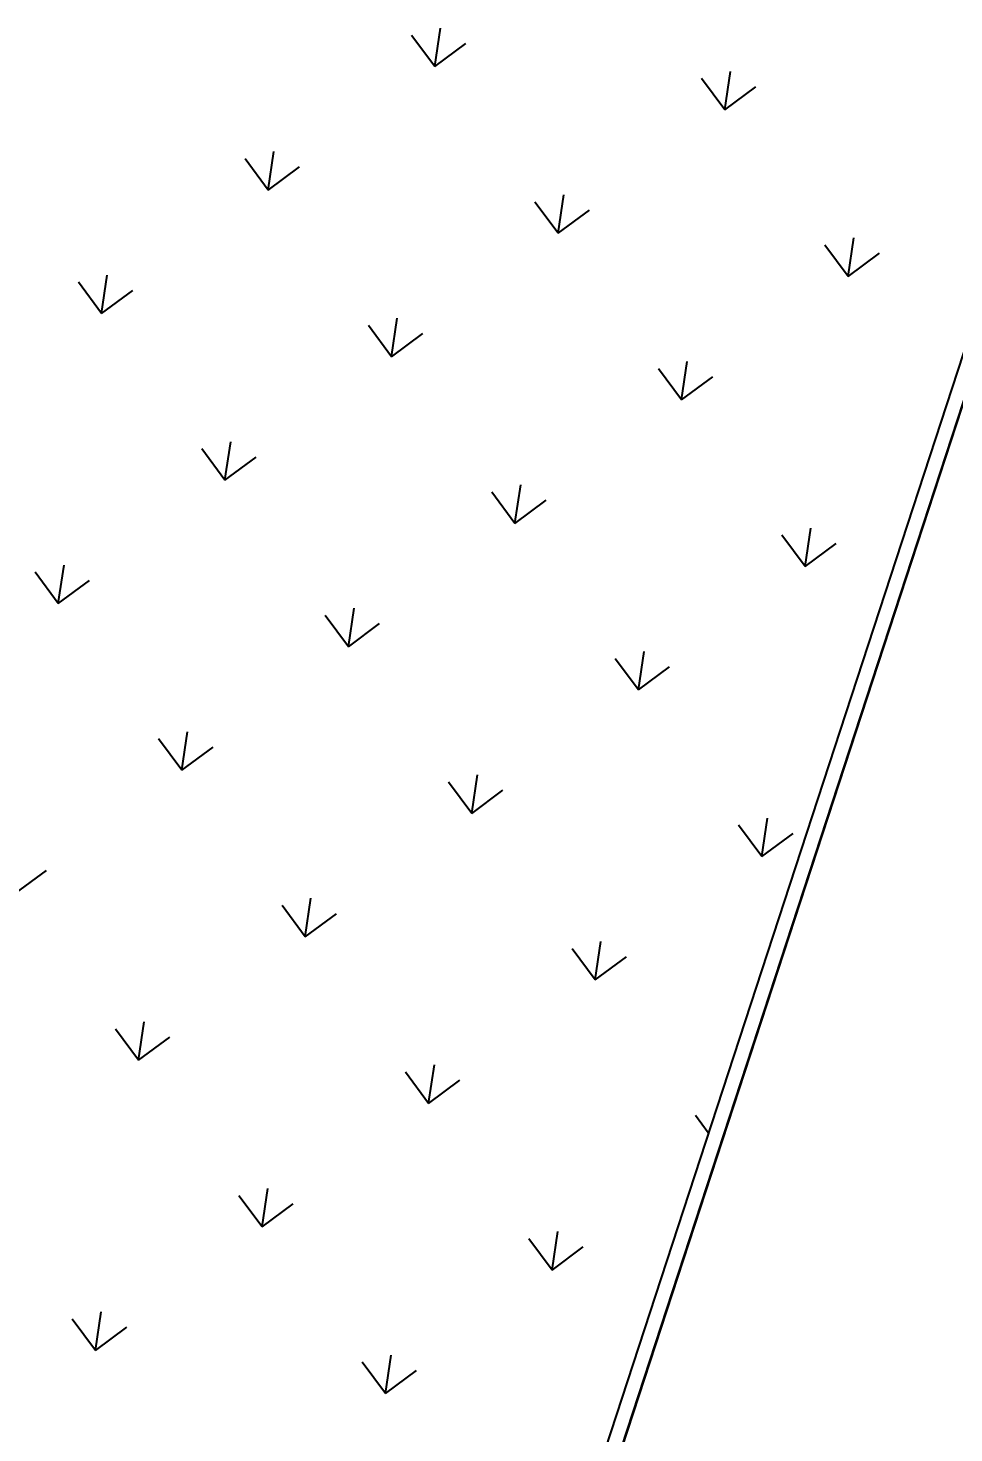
# Model space of a CAD drawing. Header units: millimetres. Extents: x 338 to 506, y 179 to 335.
# Drawn here: x 477.37 to 486.44, y 238.44 to 252.2 of the extents above; entities that cross this region are included whole.
import ezdxf

# ---------------------------------------------------------------- set-up
doc = ezdxf.new("R2010")
doc.units = ezdxf.units.MM
for name, color, linetype in [('ANDEN', 251, 'Continuous'), ('ARBUSTO', 63, 'Continuous'), ('MUROS', 32, 'Continuous'), ('TEXTOS', 7, 'Continuous')]:
    doc.layers.add(name, color=color, linetype=linetype)
doc.styles.add('NOTAS', font='simplex.shx')

# ---------------------------------------------------------------- blocks, each defined once
blk = doc.blocks.new('*U869')
at = {"layer": 'TEXTOS', "style": 'NOTAS'}
blk.add_text('PLANTA PRIMER NIVEL', height=2.71546, dxfattribs=at).set_placement((37.675, 3.018, -0.733))
blk = doc.blocks.new('*X965')
at = {"color": 0}
for p, q in [((76.581, 18.565), (76.851, 18.834)), ((79.455, 18.565), (79.724, 18.834)), ((73.708, 18.565), (73.977, 18.295)), ((76.581, 18.565), (76.851, 18.295)), ((76.581, 18.565), (76.962, 18.565)), ((79.455, 18.565), (79.724, 18.295)), ((79.455, 18.565), (79.836, 18.565)), ((69.397, 17.128), (69.666, 17.397)), ((72.271, 17.128), (72.54, 17.397)), ((75.144, 17.128), (75.414, 17.397)), ((78.018, 17.128), (78.287, 17.397)), ((80.892, 17.128), (81.161, 17.397)), ((69.397, 17.128), (69.666, 16.858)), ((69.397, 17.128), (69.778, 17.128)), ((72.271, 17.128), (72.54, 16.858)), ((72.271, 17.128), (72.652, 17.128)), ((75.144, 17.128), (75.414, 16.858)), ((75.144, 17.128), (75.525, 17.128)), ((78.018, 17.128), (78.287, 16.858)), ((78.018, 17.128), (78.399, 17.128)), ((80.892, 17.128), (81.161, 16.858)), ((80.892, 17.128), (81.273, 17.128)), ((70.834, 15.691), (71.103, 15.96)), ((73.708, 15.691), (73.977, 15.96)), ((76.581, 15.691), (76.851, 15.96)), ((79.455, 15.691), (79.724, 15.96)), ((82.329, 15.691), (82.598, 15.96)), ((70.834, 15.691), (71.103, 15.422)), ((70.834, 15.691), (71.215, 15.691)), ((73.708, 15.691), (73.977, 15.422)), ((73.708, 15.691), (74.089, 15.691)), ((76.581, 15.691), (76.851, 15.422)), ((76.581, 15.691), (76.962, 15.691)), ((79.455, 15.691), (79.724, 15.422)), ((79.455, 15.691), (79.836, 15.691)), ((82.329, 15.691), (82.598, 15.422)), ((82.329, 15.691), (82.71, 15.691)), ((69.397, 14.254), (69.666, 14.524)), ((72.271, 14.254), (72.54, 14.524)), ((75.144, 14.254), (75.414, 14.524)), ((78.018, 14.254), (78.287, 14.524)), ((80.892, 14.254), (81.161, 14.524)), ((69.397, 14.254), (69.666, 13.985)), ((69.397, 14.254), (69.778, 14.254)), ((72.271, 14.254), (72.54, 13.985)), ((72.271, 14.254), (72.652, 14.254)), ((75.144, 14.254), (75.414, 13.985)), ((75.144, 14.254), (75.525, 14.254)), ((78.018, 14.254), (78.287, 13.985)), ((78.018, 14.254), (78.399, 14.254)), ((80.892, 14.254), (81.161, 13.985)), ((80.892, 14.254), (81.273, 14.254)), ((70.834, 12.817), (71.103, 13.087)), ((73.708, 12.817), (73.977, 13.087)), ((76.581, 12.817), (76.851, 13.087)), ((79.455, 12.817), (79.724, 13.087)), ((82.329, 12.817), (82.598, 13.087)), ((70.834, 12.817), (71.103, 12.548)), ((70.834, 12.817), (71.215, 12.817)), ((73.708, 12.817), (73.977, 12.548)), ((73.708, 12.817), (74.089, 12.817)), ((76.581, 12.817), (76.851, 12.548)), ((76.581, 12.817), (76.962, 12.817)), ((79.455, 12.817), (79.724, 12.548)), ((79.455, 12.817), (79.836, 12.817)), ((82.329, 12.817), (82.598, 12.548)), ((82.329, 12.817), (82.71, 12.817)), ((72.39, 11.5), (72.54, 11.65)), ((75.144, 11.38), (75.414, 11.65)), ((78.018, 11.38), (78.287, 11.65)), ((80.892, 11.38), (81.161, 11.65)), ((75.144, 11.38), (75.414, 11.111)), ((75.144, 11.38), (75.525, 11.38)), ((78.018, 11.38), (78.287, 11.111)), ((78.018, 11.38), (78.399, 11.38)), ((80.892, 11.38), (81.161, 11.111)), ((80.892, 11.38), (81.273, 11.38))]:
    blk.add_line(p, q, dxfattribs=at)
blk = doc.blocks.new('A$C7152A42C')
at = {"layer": 'ANDEN'}
for points in [[(122.05847, 33.52703), (122.05847, 2.91598), (35.6068, 17.59263), (35.6068, 33.52703)], [(121.90847, 33.37703), (121.90847, 3.09359), (35.7568, 17.71931), (35.7568, 33.37703)]]:
    blk.add_lwpolyline(points, close=True, dxfattribs=at)
at = {"layer": 'ARBUSTO'}
blk.add_line((19.19219, 20.37929), (139.23483, 0), dxfattribs=at)
blk.add_blockref('*U869', (0, 0))
at = {"layer": 'ANDEN', "color": 251, "linetype": 'Continuous'}
blk.add_blockref('*X965', (0, 0), dxfattribs=at)

msp = doc.modelspace()

# ---------------------------------------------------------------- block references
at = {"layer": 'MUROS', "color": 32, "rotation": 81.53046525965426}
msp.add_blockref('A$C7152A42C', (484.748, 168.084), dxfattribs=at)

doc.saveas('drawing.dxf')
